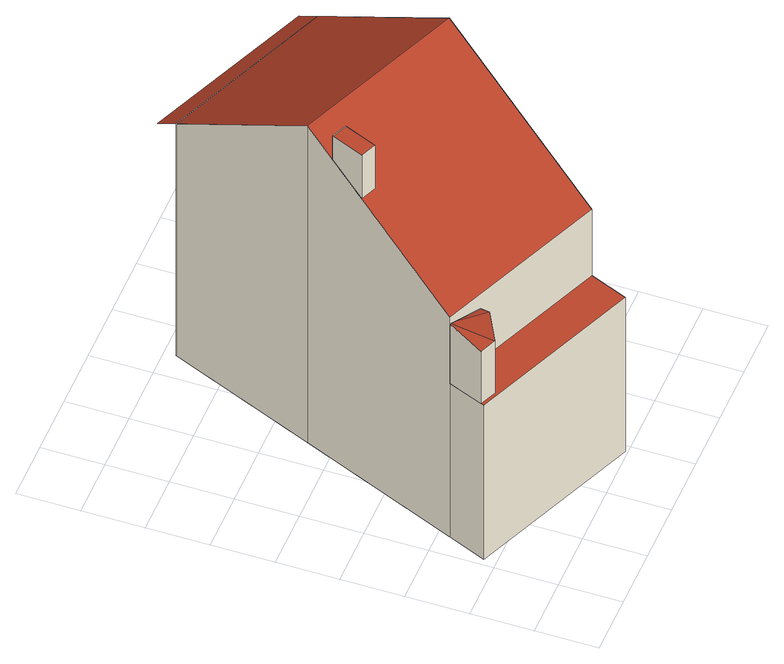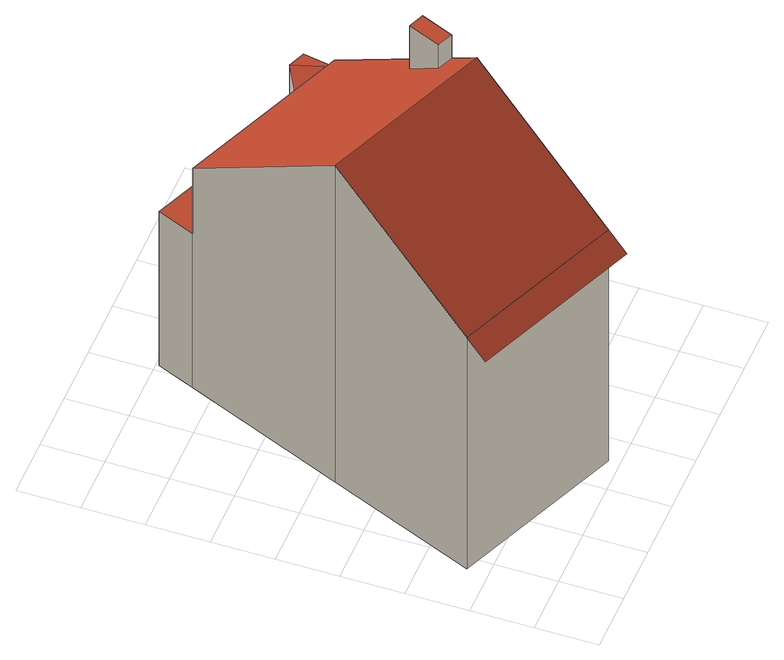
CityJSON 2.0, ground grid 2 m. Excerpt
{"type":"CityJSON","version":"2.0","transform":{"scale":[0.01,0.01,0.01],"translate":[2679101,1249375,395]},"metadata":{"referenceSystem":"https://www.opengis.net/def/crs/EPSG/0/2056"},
"CityObjects":{
"building1":{"type":"Building","attributes":{"class":"BB01","Herkunft":"EE_LB_2007","QualitaetStatus":1,"FileCreationDate":"2012-04-10","Region":7,"GebaeudeStatus":1},"children":["building1-1","building1-2","building1-3"]},
"building1-1":{"type":"BuildingPart","attributes":{"Geomtype":2},"parents":["building1"],"geometry":[{"type":"MultiSurface","lod":"2","boundaries":[[[0,1,2,3]],[[1,0,4,5]],[[4,6,7,5]],[[3,2,7,6]],[[1,5,7,2]]],"semantics":{"surfaces":[{"type":"WallSurface"},{"type":"RoofSurface"}],"values":[0,0,0,0,1]}}]},
"building1-2":{"type":"BuildingPart","attributes":{"Geomtype":2},"parents":["building1"],"geometry":[{"type":"MultiSurface","lod":"2","boundaries":[[[8,9,10,11]],[[9,8,12,13]],[[14,15,13,12]],[[16,17,15,14]],[[10,18,19,17,16,11]],[[17,19,15]],[[18,13,15,19]],[[9,13,18,10]]],"semantics":{"surfaces":[{"type":"WallSurface"},{"type":"RoofSurface"}],"values":[0,0,0,0,0,1,1,1]}}]},
"building1-3":{"type":"BuildingPart","attributes":{"Geomtype":1},"parents":["building1"],"geometry":[{"type":"MultiSurface","lod":"2","boundaries":[[[20,21,22,23]],[[24,11,25,26]],[[27,28,29,26]],[[28,23,30,29]],[[23,22,31,30]],[[22,32,33,31]],[[32,34,24,33]],[[20,27,25,35]],[[34,21,36,11]],[[21,20,35,36]],[[33,29,37,38]],[[24,26,29,33]],[[11,36,35,25]]],"semantics":{"surfaces":[{"type":"GroundSurface"},{"type":"WallSurface"},{"type":"RoofSurface"}],"values":[0,1,1,1,1,1,1,1,1,1,2,2,2]}}]}
},
"vertices":[
[210,686,1227],[210,686,1404],[254,792,1404],[254,792,1309],[262,664,1227],[262,664,1404],[306,770,1309],[306,770,1404],
[28,251,710],[28,251,922],[75,363,953],[75,363,710],[84,228,710],[84,228,922],[190,285,710],[190,285,922],[194,313,710],[194,313,922],[77,362,953],[94,355,949],
[579,10,79],[24,240,79],[491,1363,79],[1045,1133,79],[75,363,980],[630,133,710],[630,133,980],[630,133,79],[846,653,79],[846,653,1378],[1045,1133,1029],[491,1363,1029],[291,883,79],[291,883,1378],[75,363,79],[579,10,710],[24,240,710],[1073,1201,980],[519,1431,980]
]}
